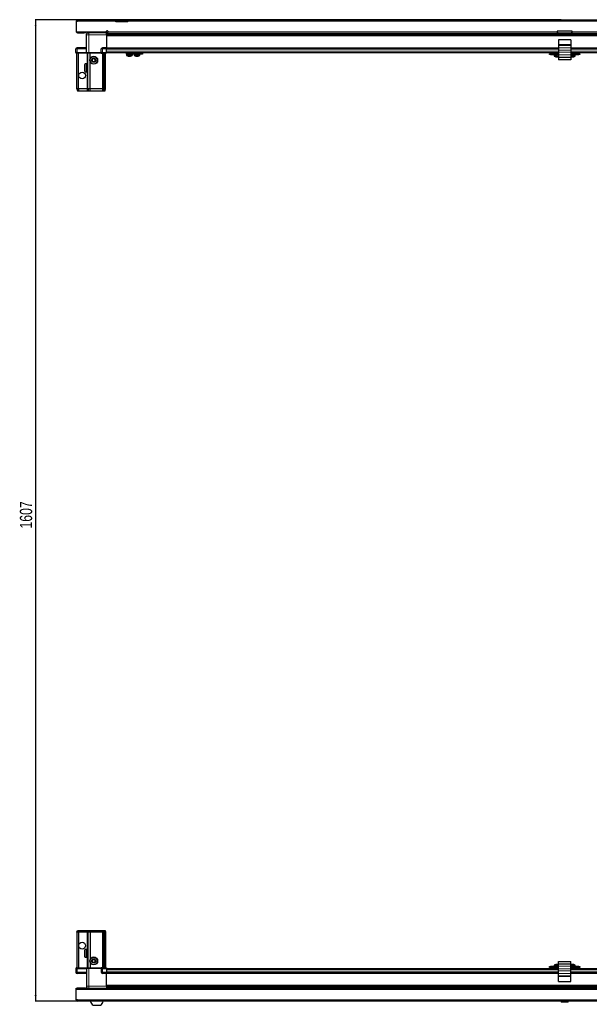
# Model space of a CAD drawing. Header units: millimetres. Extents: x 1132 to 6626, y -894 to 2183.
# Drawn here: x 1220 to 2154, y -894 to 720 of the extents above; entities that cross this region are included whole.
import ezdxf

# ---------------------------------------------------------------- set-up
doc = ezdxf.new("R2010")
doc.units = ezdxf.units.MM
doc.layers.add('FORMAT', color=7, linetype='Continuous')
doc.styles.add('SLDTEXTSTYLE0', font='TXT', dxfattribs={"width": 0.75})
doc.dimstyles.new('SLDDIMSTYLE0', dxfattribs={"dimtxt": 20, "dimasz": 10, "dimexe": 0, "dimexo": 0.0625, "dimgap": 5, "dimtad": 2, "dimdec": 1, "dimrnd": 1e-09, "dimzin": 12, "dimdsep": 46, "dimtxsty": 'SLDTEXTSTYLE0', "dimsah": 1, "dimcen": 0.09, "dimadec": 0, "dimazin": 3, "dimtfac": 1, "dimtofl": 0, "dimtmove": 0, "dimatfit": 3, "dimfxl": 0, "dimfrac": 2, "dimtolj": 1, "dimtzin": 12, "dimarcsym": 0})

# ---------------------------------------------------------------- blocks, each defined once
blk = doc.blocks.new('_D_10')
at = {"layer": 'FORMAT'}
for p, q in [((2106.7, 719.6), (1245.5, 719.6)), ((1246.5, 719.6), (1246.5, -887.4)), ((1315.1, -887.4), (1245.5, -887.4))]:
    blk.add_line(p, q, dxfattribs=at)
for points in [[(1246.5, 719.6), (1244.9, 709.6), (1248, 709.6)], [(1246.5, -887.4), (1248, -877.4), (1244.9, -877.4)]]:
    blk.add_solid(points, dxfattribs=at)
at = {"layer": 'FORMAT', "insert": (1220.7, -113.5), "char_height": 20, "attachment_point": 1, "rotation": 90, "style": 'SLDTEXTSTYLE0'}
blk.add_mtext('1607', dxfattribs=at)

msp = doc.modelspace()

# ---------------------------------------------------------------- linework, layer by layer
at = {"color": 7, "linetype": 'Continuous', "lineweight": 25}
for p, q in [((1313.99, 717.2), (1312.99, 717.2)), ((1312.99, 717.2), (1312.99, 716.3)), ((1312.99, 716.3), (1312.99, 699.8)), ((1313.99, 716.3), (1312.99, 716.3)), ((1313.99, 717.2), (1313.99, 716.3)), ((1314.59, 719.3), (1377.49, 719.3)), ((1337.85, 719.6), (1337.85, 719.3)), ((1337.85, 719.6), (1349.42, 719.6)), ((1349.42, 719.3), (1349.42, 719.6)), ((1377.49, 717.2), (1377.49, 719.3)), ((1377.49, 719.3), (1387.49, 719.3)), ((1387.49, 717.8), (1377.49, 717.8)), ((1377.49, 716.3), (1377.49, 717.2)), ((1397.49, 716.3), (1377.49, 716.3)), ((1387.49, 719.3), (1397.49, 719.3)), ((1397.49, 717.8), (1387.49, 717.8)), ((1397.49, 719.3), (1397.49, 717.2)), ((1397.49, 719.3), (2827.49, 719.3)), ((1397.49, 716.3), (1397.49, 717.2)), ((2106.7, 719.6), (2106.7, 719.3)), ((2106.7, 719.6), (2118.27, 719.6)), ((2118.27, 719.3), (2118.27, 719.6)), ((1312.99, 699.8), (1362.49, 699.8)), ((1315.09, 698.3), (1325.99, 698.3)), ((1327.99, 698.3), (1325.99, 698.3)), ((1327.99, 699.8), (1327.99, 698.3)), ((1329.49, 665.8), (1329.49, 694.8)), ((1333.24, 699.8), (1333.24, 698.3)), ((1362.49, 698.3), (1333.49, 698.3)), ((1359.74, 698.3), (1359.74, 699.8)), ((1362.49, 699.8), (1362.49, 700.65)), ((1362.49, 699.8), (1362.49, 698.3)), ((1362.49, 697.65), (1386.37, 697.65)), ((2862.49, 695.86), (1362.49, 695.86)), ((2862.49, 695.82), (1362.49, 695.82)), ((1362.49, 694.8), (1362.49, 673.8)), ((1364.49, 700.65), (1364.49, 699.9)), ((1364.49, 697.8), (1364.49, 699.9)), ((1364.49, 697.8), (2099.99, 697.8)), ((1380.99, 697.8), (1380.99, 697.65)), ((1381.15, 697.8), (1381.15, 697.65)), ((1381.36, 697.8), (1381.36, 697.65)), ((1381.91, 697.8), (1381.91, 697.65)), ((1382.32, 697.8), (1382.32, 697.65)), ((1383.21, 697.8), (1383.21, 697.65)), ((1383.79, 697.8), (1383.79, 697.65)), ((1384.93, 697.8), (1384.93, 697.65)), ((1385.63, 697.8), (1385.63, 697.65)), ((1386.37, 697.65), (1386.91, 697.65)), ((1386.91, 697.8), (1386.91, 697.65)), ((1386.91, 697.65), (1387.64, 697.65)), ((1386.91, 697.65), (1386.91, 697.65)), ((1387.09, 697.8), (1387.09, 697.65)), ((1387.59, 697.8), (1387.59, 697.65)), ((1387.64, 697.8), (1387.64, 697.65)), ((1387.64, 697.65), (1388.61, 697.65)), ((1387.64, 697.65), (1387.64, 697.65)), ((1388.61, 697.65), (2836.37, 697.65)), ((1388.93, 697.8), (1388.93, 697.65)), ((1388.95, 697.8), (1388.95, 697.65)), ((1389.64, 697.8), (1389.64, 697.65)), ((1390.82, 697.8), (1390.82, 697.65)), ((1391.43, 697.8), (1391.43, 697.65)), ((1392.38, 697.8), (1392.38, 697.65)), ((1392.84, 697.8), (1392.84, 697.65)), ((1393.47, 697.8), (1393.47, 697.65)), ((1393.72, 697.8), (1393.72, 697.65)), ((1393.96, 697.8), (1393.96, 697.65)), ((1393.99, 697.8), (1393.99, 697.65)), ((2124.99, 700.8), (2099.99, 700.8)), ((2099.99, 700.8), (2099.99, 699.9)), ((2099.99, 699.9), (2099.99, 697.8)), ((2121.99, 697.8), (2102.99, 697.8)), ((2124.99, 699.9), (2124.99, 700.8)), ((2124.99, 697.8), (2124.99, 699.9)), ((2124.99, 697.8), (2860.49, 697.8)), ((2122.49, 686.75), (2102.49, 686.75)), ((2102.49, 686.75), (2102.49, 679.02)), ((2102.49, 679.02), (2102.49, 677.58)), ((2122.49, 686.75), (2122.49, 679.02)), ((2122.49, 679.02), (2122.49, 677.58)), ((1312.49, 665.8), (1312.49, 671.8)), ((1312.49, 665.8), (1312.49, 665.46)), ((1312.49, 665.8), (1312.49, 665.8)), ((1312.49, 665.8), (1312.49, 665.46)), ((1314.49, 665.8), (1312.49, 665.8)), ((1312.49, 665.46), (1312.99, 664.6)), ((1312.49, 665.46), (1312.99, 664.6)), ((1312.99, 664.6), (1314.49, 664.6)), ((1313.99, 606.3), (1313.99, 664.6)), ((1329.49, 673.8), (1314.49, 673.8)), ((1314.49, 665.8), (1329.29, 665.8)), ((1329.29, 664.6), (1314.49, 664.6)), ((1316.49, 606.3), (1316.49, 664.6)), ((1329.29, 665.8), (1329.49, 665.8)), ((1329.49, 664.6), (1329.29, 664.6)), ((1329.49, 665.8), (1329.49, 664.6)), ((1329.49, 665.8), (1333.49, 665.8)), ((1333.49, 664.6), (1329.49, 664.6)), ((1331.99, 606.3), (1331.99, 664.6)), ((1333.49, 665.8), (1353.79, 665.8)), ((1353.79, 664.6), (1333.49, 664.6)), ((1335.49, 655.8), (1335.49, 664.6)), ((1353.79, 665.8), (1353.99, 665.8)), ((1353.99, 664.6), (1353.79, 664.6)), ((1353.99, 665.8), (1353.99, 671.8)), ((1353.99, 665.8), (1353.99, 664.6)), ((1355.99, 665.8), (1353.99, 665.8)), ((1353.99, 665.8), (1355.99, 665.8)), ((1353.99, 664.6), (1354.67, 664.6)), ((1362.49, 664.6), (1354.67, 664.6)), ((1362.49, 673.8), (1355.99, 673.8)), ((1355.99, 665.8), (1362.49, 665.8)), ((1355.99, 665.46), (1362.49, 665.46)), ((1356.99, 606.3), (1356.99, 664.6)), ((1357.99, 606.3), (1357.99, 664.6)), ((1359.49, 606.3), (1359.49, 664.6)), ((1360.99, 606.3), (1360.99, 664.6)), ((1362.49, 671.8), (1362.49, 673.8)), ((1362.49, 673.15), (2102.49, 673.15)), ((1362.49, 665.8), (1362.49, 671.8)), ((1362.49, 665.95), (2102.49, 665.95)), ((1362.49, 665.8), (1362.49, 665.46)), ((1362.49, 665.46), (1362.49, 664.6)), ((1394.94, 663.45), (1394.94, 665.95)), ((1397.94, 663.45), (1394.94, 663.45)), ((1395.29, 663.45), (1395.29, 661.54)), ((1397.94, 665.95), (1397.94, 663.45)), ((1418.14, 663.45), (1397.94, 663.45)), ((1404.79, 661.54), (1404.79, 663.45)), ((1407.74, 663.45), (1407.74, 661.54)), ((1407.79, 663.45), (1407.79, 661.54)), ((1417.29, 661.54), (1417.29, 663.45)), ((1418.14, 663.45), (1418.14, 665.95)), ((1421.14, 663.45), (1418.14, 663.45)), ((1421.14, 665.95), (1421.14, 663.45)), ((2087.49, 662.45), (2087.49, 663.95)), ((2087.49, 663.95), (2089.49, 663.95)), ((2089.49, 662.45), (2087.49, 662.45)), ((2089.49, 663.95), (2089.49, 662.45)), ((2089.49, 663.95), (2100.74, 663.95)), ((2089.49, 662.45), (2100.74, 662.45)), ((2095.24, 662.45), (2095.24, 660.54)), ((2097.49, 665.95), (2097.49, 663.95)), ((2100.74, 662.45), (2100.74, 663.95)), ((2100.74, 663.95), (2102.49, 663.95)), ((2102.49, 662.45), (2100.74, 662.45)), ((2102.49, 677.58), (2102.49, 673.81)), ((2102.49, 673.81), (2102.49, 669.48)), ((2102.49, 669.48), (2102.49, 666.26)), ((2102.49, 666.26), (2102.49, 661.93)), ((2102.49, 661.93), (2102.49, 657.95)), ((2122.49, 677.58), (2122.49, 673.81)), ((2122.49, 673.81), (2122.49, 669.48)), ((2122.49, 673.15), (2862.49, 673.15)), ((2122.49, 669.48), (2122.49, 666.26)), ((2122.49, 666.26), (2122.49, 661.93)), ((2122.49, 665.95), (2862.49, 665.95)), ((2122.49, 663.95), (2124.24, 663.95)), ((2124.24, 662.45), (2122.49, 662.45)), ((2122.49, 661.93), (2122.49, 657.95)), ((2124.24, 663.95), (2124.24, 662.45)), ((2124.24, 663.95), (2135.49, 663.95)), ((2124.24, 662.45), (2135.49, 662.45)), ((2127.49, 663.95), (2127.49, 665.95)), ((2129.74, 660.54), (2129.74, 662.45)), ((2135.49, 662.45), (2135.49, 663.95)), ((2135.49, 663.95), (2137.49, 663.95)), ((2137.49, 662.45), (2135.49, 662.45)), ((2137.49, 663.95), (2137.49, 662.45)), ((1326.79, 635.1), (1326.79, 646.5)), ((1330.49, 647.3), (1327.59, 647.3)), ((1329.99, 647.2), (1330.49, 647.2)), ((1329.99, 647.2), (1329.99, 647.04)), ((1329.99, 647.04), (1330.49, 647.04)), ((1329.99, 646.55), (1330.49, 646.55)), ((1329.99, 646.55), (1329.99, 646.17)), ((1329.99, 646.17), (1330.49, 646.17)), ((1330.49, 647.2), (1330.49, 647.3)), ((1330.49, 647.04), (1330.49, 647.2)), ((1330.49, 646.55), (1330.49, 647.04)), ((1330.49, 646.17), (1330.49, 646.55)), ((1330.49, 645.33), (1330.49, 646.17)), ((1335.49, 606.3), (1335.49, 650.8)), ((2122.49, 657.95), (2102.49, 657.95)), ((2102.49, 657.95), (2102.49, 653.95)), ((2122.49, 653.95), (2102.49, 653.95)), ((2122.49, 659.15), (2122.74, 659.07)), ((2122.49, 657.95), (2122.49, 653.95)), ((1327.59, 634.3), (1330.49, 634.3)), ((1329.99, 645.33), (1330.49, 645.33)), ((1329.99, 645.33), (1329.99, 644.78)), ((1329.99, 644.78), (1330.49, 644.78)), ((1329.99, 643.67), (1330.49, 643.67)), ((1329.99, 643.67), (1329.99, 642.99)), ((1329.99, 642.99), (1330.49, 642.99)), ((1329.99, 641.73), (1330.49, 641.73)), ((1329.99, 641.73), (1329.99, 641)), ((1329.99, 641.43), (1330.49, 641.43)), ((1329.99, 641), (1330.49, 641)), ((1329.99, 639.7), (1330.49, 639.7)), ((1329.99, 639.7), (1329.99, 638.98)), ((1329.99, 639.57), (1330.49, 639.57)), ((1329.99, 638.98), (1330.49, 638.98)), ((1329.99, 637.77), (1330.49, 637.77)), ((1329.99, 637.77), (1329.99, 637.14)), ((1329.99, 637.14), (1330.49, 637.14)), ((1329.99, 636.14), (1330.49, 636.14)), ((1329.99, 636.14), (1329.99, 635.66)), ((1329.99, 635.66), (1330.49, 635.66)), ((1329.99, 634.97), (1330.49, 634.97)), ((1329.99, 634.97), (1329.99, 634.68)), ((1329.99, 634.68), (1330.49, 634.68)), ((1329.99, 634.37), (1330.49, 634.37)), ((1329.99, 634.37), (1329.99, 634.3)), ((1329.99, 634.3), (1330.49, 634.3)), ((1330.49, 644.78), (1330.49, 645.33)), ((1330.59, 645.2), (1330.49, 645.2)), ((1330.49, 643.67), (1330.49, 644.78)), ((1330.49, 642.99), (1330.49, 643.67)), ((1330.49, 641.73), (1330.49, 642.99)), ((1330.49, 641.43), (1330.49, 641.73)), ((1330.49, 639.7), (1330.49, 641)), ((1330.49, 638.98), (1330.49, 639.57)), ((1330.49, 637.77), (1330.49, 638.98)), ((1330.49, 637.14), (1330.49, 637.77)), ((1330.49, 636.14), (1330.49, 637.14)), ((1330.49, 636.4), (1330.59, 636.4)), ((1330.49, 635.66), (1330.49, 636.14)), ((1330.49, 634.97), (1330.49, 635.66)), ((1330.49, 634.68), (1330.49, 634.97)), ((1330.49, 634.37), (1330.49, 634.68)), ((1330.49, 634.3), (1330.49, 634.37)), ((1330.49, 634.3), (1330.49, 634.3)), ((1330.59, 643.69), (1330.59, 645.2)), ((1330.59, 636.4), (1330.59, 643.69)), ((1331.47, 644.11), (1330.99, 644.8)), ((1330.99, 636.8), (1330.99, 644.8)), ((1330.99, 636.8), (1331.47, 637.49)), ((1331.96, 644.8), (1331.47, 644.11)), ((1331.47, 637.49), (1331.47, 644.11)), ((1331.47, 637.49), (1331.96, 636.8)), ((1331.99, 644.8), (1331.96, 644.8)), ((1331.96, 636.8), (1331.96, 644.8)), ((1331.96, 636.8), (1331.99, 636.8)), ((1313.99, 606.3), (1314.79, 603.3)), ((1316.49, 606.3), (1313.99, 606.3)), ((1314.79, 603.3), (1316.64, 603.3)), ((1330.99, 606.3), (1316.49, 606.3)), ((1316.49, 606.3), (1316.64, 603.3)), ((1316.64, 603.3), (1330.99, 603.3)), ((1331.99, 606.3), (1330.99, 606.3)), ((1330.99, 603.3), (1332.79, 603.3)), ((1335.49, 606.3), (1331.99, 606.3)), ((1331.99, 606.3), (1332.79, 603.3)), ((1332.79, 603.3), (1335.82, 603.3)), ((1355.99, 606.3), (1335.49, 606.3)), ((1335.82, 603.3), (1335.49, 606.3)), ((1335.82, 603.3), (1355.99, 603.3)), ((1356.99, 606.3), (1355.99, 606.3)), ((1355.99, 603.3), (1357.79, 603.3)), ((1357.99, 606.3), (1356.99, 606.3)), ((1357.79, 603.3), (1356.99, 606.3)), ((1357.79, 603.3), (1358.53, 603.3)), ((1359.49, 606.3), (1357.99, 606.3)), ((1358.53, 603.3), (1357.99, 606.3)), ((1358.53, 603.3), (1359.03, 603.3)), ((1359.03, 603.3), (1359.49, 606.3)), ((1359.03, 603.3), (1360.18, 603.3)), ((1360.99, 606.3), (1359.49, 606.3)), ((1360.18, 603.3), (1360.99, 606.3)), ((1313.99, -774.4), (1314.79, -771.4)), ((1313.99, -774.4), (1313.99, -832.7)), ((1316.49, -774.4), (1313.99, -774.4)), ((1314.79, -771.4), (1316.64, -771.4)), ((1316.49, -774.4), (1316.64, -771.4)), ((1330.99, -774.4), (1316.49, -774.4)), ((1316.49, -774.4), (1316.49, -832.7)), ((1316.64, -771.4), (1330.99, -771.4)), ((1330.99, -771.4), (1332.79, -771.4)), ((1331.99, -774.4), (1330.99, -774.4)), ((1331.99, -774.4), (1332.79, -771.4)), ((1335.49, -774.4), (1331.99, -774.4)), ((1331.99, -774.4), (1331.99, -832.7)), ((1332.79, -771.4), (1335.82, -771.4)), ((1335.82, -771.4), (1335.49, -774.4)), ((1335.49, -774.4), (1335.49, -818.9)), ((1355.99, -774.4), (1335.49, -774.4)), ((1335.82, -771.4), (1355.99, -771.4)), ((1355.99, -771.4), (1357.79, -771.4)), ((1356.99, -774.4), (1355.99, -774.4)), ((1357.79, -771.4), (1356.99, -774.4)), ((1356.99, -774.4), (1356.99, -832.7)), ((1357.99, -774.4), (1356.99, -774.4)), ((1357.79, -771.4), (1358.53, -771.4)), ((1358.53, -771.4), (1357.99, -774.4)), ((1357.99, -774.4), (1357.99, -832.7)), ((1359.49, -774.4), (1357.99, -774.4)), ((1358.53, -771.4), (1359.03, -771.4)), ((1359.03, -771.4), (1360.18, -771.4)), ((1359.03, -771.4), (1359.49, -774.4)), ((1360.99, -774.4), (1359.49, -774.4)), ((1359.49, -774.4), (1359.49, -832.7)), ((1360.18, -771.4), (1360.99, -774.4)), ((1360.99, -774.4), (1360.99, -832.7)), ((1326.79, -814.6), (1326.79, -803.2)), ((1329.99, -802.4), (1327.59, -802.4)), ((1329.99, -802.4), (1329.99, -802.41)), ((1329.99, -802.41), (1330.49, -802.41)), ((1329.99, -802.6), (1330.49, -802.6)), ((1329.99, -802.6), (1329.99, -802.81)), ((1329.99, -802.81), (1330.49, -802.81)), ((1329.99, -803.39), (1330.49, -803.39)), ((1329.99, -803.39), (1329.99, -803.82)), ((1329.99, -803.82), (1330.49, -803.82)), ((1329.99, -804.72), (1330.49, -804.72)), ((1329.99, -804.72), (1329.99, -805.32)), ((1329.99, -805.32), (1330.49, -805.32)), ((1329.99, -806.47), (1330.49, -806.47)), ((1329.99, -806.47), (1329.99, -807.17)), ((1330.49, -802.6), (1330.49, -802.41)), ((1330.49, -802.81), (1330.49, -802.6)), ((1330.49, -803.39), (1330.49, -802.81)), ((1330.49, -803.82), (1330.49, -803.39)), ((1330.49, -804.72), (1330.49, -803.82)), ((1330.59, -804.5), (1330.49, -804.5)), ((1330.49, -805.32), (1330.49, -804.72)), ((1330.49, -806.47), (1330.49, -805.32)), ((1330.49, -807.17), (1330.49, -806.47)), ((1330.59, -813.3), (1330.59, -804.5)), ((1331.47, -805.59), (1330.99, -804.9)), ((1330.99, -812.9), (1330.99, -804.9)), ((1331.96, -804.9), (1331.47, -805.59)), ((1331.47, -812.21), (1331.47, -805.59)), ((1331.99, -804.9), (1331.96, -804.9)), ((1331.96, -812.9), (1331.96, -804.9)), ((1327.59, -815.4), (1329.99, -815.4)), ((1329.99, -807.17), (1330.49, -807.17)), ((1329.99, -808.45), (1330.49, -808.45)), ((1329.99, -808.45), (1329.99, -809.19)), ((1329.99, -808.6), (1330.49, -808.6)), ((1329.99, -809.1), (1330.49, -809.1)), ((1329.99, -809.19), (1330.49, -809.19)), ((1329.99, -810.47), (1330.49, -810.47)), ((1329.99, -810.47), (1329.99, -811.18)), ((1329.99, -811.18), (1330.49, -811.18)), ((1329.99, -812.35), (1330.49, -812.35)), ((1329.99, -812.35), (1329.99, -812.95)), ((1329.99, -812.95), (1330.49, -812.95)), ((1329.99, -813.88), (1330.49, -813.88)), ((1329.99, -813.88), (1329.99, -814.32)), ((1329.99, -814.32), (1330.49, -814.32)), ((1329.99, -814.93), (1330.49, -814.93)), ((1329.99, -814.93), (1329.99, -815.17)), ((1329.99, -815.17), (1330.49, -815.17)), ((1329.99, -815.39), (1330.49, -815.39)), ((1329.99, -815.39), (1329.99, -815.4)), ((1329.99, -815.4), (1330.49, -815.4)), ((1330.49, -808.45), (1330.49, -807.17)), ((1330.49, -808.6), (1330.49, -808.45)), ((1330.49, -809.19), (1330.49, -809.1)), ((1330.49, -810.47), (1330.49, -809.19)), ((1330.49, -811.18), (1330.49, -810.47)), ((1330.49, -812.35), (1330.49, -811.18)), ((1330.49, -812.95), (1330.49, -812.35)), ((1330.49, -813.88), (1330.49, -812.95)), ((1330.49, -813.3), (1330.59, -813.3)), ((1330.49, -814.32), (1330.49, -813.88)), ((1330.49, -814.93), (1330.49, -814.32)), ((1330.49, -815.17), (1330.49, -814.93)), ((1330.49, -815.39), (1330.49, -815.17)), ((1330.49, -815.4), (1330.49, -815.39)), ((1330.99, -812.9), (1331.47, -812.21)), ((1331.47, -812.21), (1331.96, -812.9)), ((1331.96, -812.9), (1331.99, -812.9)), ((2102.49, -822.05), (2122.49, -822.05)), ((2102.49, -826.05), (2102.49, -822.05)), ((2122.49, -826.05), (2122.49, -822.05)), ((1312.99, -832.7), (1312.49, -833.57)), ((1312.49, -833.9), (1312.49, -833.57)), ((1312.49, -833.9), (1314.49, -833.9)), ((1312.49, -833.9), (1312.49, -839.9)), ((1314.49, -832.7), (1312.99, -832.7)), ((1314.49, -832.7), (1329.29, -832.7)), ((1329.29, -833.9), (1314.49, -833.9)), ((1314.49, -833.9), (1329.29, -833.9)), ((1329.29, -832.7), (1329.49, -832.7)), ((1329.49, -833.9), (1329.29, -833.9)), ((1329.49, -833.9), (1329.49, -832.7)), ((1329.49, -832.7), (1333.49, -832.7)), ((1333.49, -833.9), (1329.49, -833.9)), ((1329.49, -833.9), (1329.49, -862.9)), ((1333.49, -832.7), (1353.79, -832.7)), ((1353.79, -833.9), (1333.49, -833.9)), ((1335.49, -823.9), (1335.49, -832.7)), ((1353.79, -832.7), (1353.99, -832.7)), ((1353.99, -833.9), (1353.79, -833.9)), ((1353.99, -833.9), (1353.99, -832.7)), ((1354.67, -832.7), (1353.99, -832.7)), ((1353.99, -833.9), (1355.99, -833.9)), ((1353.99, -833.9), (1353.99, -839.9)), ((1354.67, -832.7), (1362.49, -832.7)), ((1362.49, -833.57), (1355.99, -833.57)), ((1362.49, -833.9), (1355.99, -833.9)), ((1355.99, -833.9), (1362.49, -833.9)), ((1362.49, -832.7), (1362.49, -833.57)), ((1362.49, -833.57), (1362.49, -833.57)), ((1362.49, -833.9), (1362.49, -833.57)), ((1362.49, -833.9), (1362.49, -833.9)), ((1362.49, -833.9), (1362.49, -839.9)), ((2102.49, -834.05), (1362.49, -834.05)), ((2087.49, -832.05), (2087.49, -830.55)), ((2087.49, -830.55), (2089.49, -830.55)), ((2089.49, -832.05), (2087.49, -832.05)), ((2089.49, -830.55), (2089.49, -832.05)), ((2100.74, -830.55), (2089.49, -830.55)), ((2100.74, -832.05), (2089.49, -832.05)), ((2095.24, -828.65), (2095.24, -830.55)), ((2097.49, -832.05), (2097.49, -834.05)), ((2100.74, -832.05), (2100.74, -830.55)), ((2100.74, -830.55), (2102.49, -830.55)), ((2102.49, -832.05), (2100.74, -832.05)), ((2101.16, -827.07), (2101.16, -827.07)), ((2102.49, -826.05), (2122.49, -826.05)), ((2102.49, -830.03), (2102.49, -826.05)), ((2102.49, -834.36), (2102.49, -830.03)), ((2102.49, -837.59), (2102.49, -834.36)), ((2102.49, -841.91), (2102.49, -837.59)), ((2122.49, -830.03), (2122.49, -826.05)), ((2122.49, -834.36), (2122.49, -830.03)), ((2122.49, -830.55), (2124.24, -830.55)), ((2124.24, -832.05), (2122.49, -832.05)), ((2862.49, -834.05), (2122.49, -834.05)), ((2122.49, -837.59), (2122.49, -834.36)), ((2122.49, -841.91), (2122.49, -837.59)), ((2124.24, -830.55), (2124.24, -832.05)), ((2135.49, -830.55), (2124.24, -830.55)), ((2135.49, -832.05), (2124.24, -832.05)), ((2126.16, -827.07), (2126.16, -827.07)), ((2127.49, -834.05), (2127.49, -832.05)), ((2129.74, -830.55), (2129.74, -828.65)), ((2135.49, -832.05), (2135.49, -830.55)), ((2135.49, -830.55), (2137.49, -830.55)), ((2137.49, -832.05), (2135.49, -832.05)), ((2137.49, -830.55), (2137.49, -832.05)), ((1329.49, -841.9), (1314.49, -841.9)), ((1362.49, -841.9), (1355.99, -841.9)), ((1362.49, -839.9), (1362.49, -841.9)), ((2102.49, -841.25), (1362.49, -841.25)), ((1362.49, -862.9), (1362.49, -841.9)), ((2102.49, -845.68), (2102.49, -841.91)), ((2102.49, -847.13), (2102.49, -845.68)), ((2102.49, -854.85), (2102.49, -847.13)), ((2102.49, -854.85), (2122.49, -854.85)), ((2862.49, -841.25), (2122.49, -841.25)), ((2122.49, -845.68), (2122.49, -841.91)), ((2122.49, -847.13), (2122.49, -845.68)), ((2122.49, -854.85), (2122.49, -847.13)), ((1312.99, -865.9), (2911.99, -865.9)), ((1312.99, -868), (1312.99, -865.9)), ((1312.99, -885.3), (1312.99, -868)), ((1327.99, -865.8), (1315.09, -865.8)), ((1327.99, -865.8), (1327.99, -865.9)), ((1362.49, -863.92), (2862.49, -863.92)), ((1362.49, -863.96), (2862.49, -863.96)), ((1386.37, -865.75), (1362.49, -865.75)), ((1380.99, -865.9), (1380.99, -865.75)), ((1381.03, -865.9), (1381.03, -865.75)), ((1381.3, -865.9), (1381.3, -865.75)), ((1381.56, -865.9), (1381.56, -865.75)), ((1382.21, -865.9), (1382.21, -865.75)), ((1382.67, -865.9), (1382.67, -865.75)), ((1383.64, -865.9), (1383.64, -865.75)), ((1384.26, -865.9), (1384.26, -865.75)), ((1385.45, -865.9), (1385.45, -865.75)), ((1386.11, -865.9), (1386.11, -865.75)), ((1386.16, -865.9), (1386.16, -865.75)), ((1387.45, -865.75), (1386.37, -865.75)), ((1388.19, -865.75), (1387.45, -865.75)), ((1387.45, -865.9), (1387.45, -865.75)), ((1387.45, -865.75), (1387.45, -865.75)), ((1387.47, -865.9), (1387.47, -865.75)), ((1387.96, -865.9), (1387.96, -865.75)), ((1388.19, -865.9), (1388.19, -865.75)), ((1388.61, -865.75), (1388.19, -865.75)), ((1388.19, -865.75), (1388.19, -865.75)), ((2836.37, -865.75), (1388.61, -865.75)), ((1389.46, -865.9), (1389.46, -865.75)), ((1390.15, -865.9), (1390.15, -865.75)), ((1391.28, -865.9), (1391.28, -865.75)), ((1391.86, -865.9), (1391.86, -865.75)), ((1392.73, -865.9), (1392.73, -865.75)), ((1393.13, -865.9), (1393.13, -865.75)), ((1393.66, -865.9), (1393.66, -865.75)), ((1393.85, -865.9), (1393.85, -865.75)), ((1393.99, -865.9), (1393.99, -865.75)), ((1315.09, -885.3), (1312.99, -885.3)), ((1315.09, -885.3), (1315.09, -887.4)), ((2909.89, -887.4), (1315.09, -887.4)), ((2107.69, -887.4), (2106.7, -888.39)), ((2118.27, -888.39), (2117.29, -887.4)), ((1340.49, -894), (1352.49, -894)), ((2106.7, -888.39), (2106.7, -888.9)), ((2118.27, -888.39), (2106.7, -888.39)), ((2118.27, -888.9), (2106.7, -888.9)), ((2118.27, -888.9), (2118.27, -888.39))]:
    msp.add_line(p, q, dxfattribs=at)
at = {"color": 8, "linetype": 'Continuous', "lineweight": 18}
for p, q in [((1377.49, 717.2), (1313.99, 717.2)), ((1387.49, 717.8), (1387.49, 719.3)), ((2827.49, 717.2), (1397.49, 717.2)), ((1315.09, 699.8), (1315.09, 698.3)), ((1325.99, 698.3), (1325.99, 699.8)), ((1333.49, 694.8), (1362.49, 694.8)), ((1333.49, 665.8), (1333.49, 694.8)), ((1362.49, 698.3), (1364.49, 698.3)), ((2862.49, 697.06), (1362.49, 697.06)), ((1362.49, 694.61), (2862.49, 694.61)), ((1364.49, 699.9), (2099.99, 699.9)), ((2099.99, 698.3), (2101.33, 698.3)), ((2123.65, 698.3), (2124.99, 698.3)), ((2124.99, 699.9), (2860.49, 699.9)), ((2862.49, 693.2), (1362.49, 693.2)), ((2122.49, 679.02), (2102.49, 679.02)), ((1312.49, 671.8), (1314.49, 671.8)), ((1314.49, 673.8), (1314.49, 671.8)), ((1314.49, 665.8), (1314.49, 671.8)), ((1314.49, 671.8), (1329.49, 671.8)), ((1314.49, 665.8), (1314.49, 664.6)), ((1329.29, 664.6), (1329.29, 665.8)), ((1330.99, 644.8), (1330.99, 664.6)), ((1333.49, 665.8), (1333.49, 664.6)), ((1353.79, 664.6), (1353.79, 665.8)), ((1353.99, 671.8), (1355.99, 671.8)), ((1355.99, 671.8), (1355.99, 673.8)), ((1355.99, 671.8), (1362.49, 671.8)), ((1355.99, 665.8), (1355.99, 671.8)), ((1355.99, 665.8), (1355.99, 665.46)), ((1355.99, 606.3), (1355.99, 664.6)), ((1362.49, 673.8), (2102.49, 673.8)), ((1362.49, 671.15), (2102.49, 671.15)), ((1362.49, 667.95), (2102.49, 667.95)), ((2122.49, 677.58), (2102.49, 677.58)), ((2122.49, 673.81), (2102.49, 673.81)), ((2122.49, 669.48), (2102.49, 669.48)), ((2122.49, 666.26), (2102.49, 666.26)), ((2122.49, 661.93), (2102.49, 661.93)), ((2122.49, 673.8), (2862.49, 673.8)), ((2122.49, 671.15), (2862.49, 671.15)), ((2122.49, 667.95), (2862.49, 667.95)), ((1327.59, 634.3), (1327.59, 647.3)), ((1404.79, 661.54), (1395.29, 661.54)), ((1404.59, 661.17), (1395.48, 661.17)), ((1407.79, 661.54), (1407.74, 661.54)), ((1417.29, 661.54), (1407.79, 661.54)), ((1407.98, 661.17), (1407.93, 661.17)), ((1417.09, 661.17), (1407.98, 661.17)), ((2102.49, 660.54), (2095.24, 660.54)), ((2102.49, 660.17), (2095.43, 660.17)), ((2129.74, 660.54), (2122.49, 660.54)), ((2129.54, 660.17), (2122.49, 660.17)), ((1330.99, 606.3), (1330.99, 636.8)), ((1330.99, 606.3), (1330.99, 603.3)), ((1355.99, 603.3), (1355.99, 606.3)), ((1330.99, -774.4), (1330.99, -771.4)), ((1330.99, -774.4), (1330.99, -804.9)), ((1355.99, -771.4), (1355.99, -774.4)), ((1355.99, -774.4), (1355.99, -832.7)), ((1327.59, -815.4), (1327.59, -802.4)), ((1330.99, -812.9), (1330.99, -832.7)), ((1314.49, -833.9), (1314.49, -832.7)), ((1314.49, -833.9), (1314.49, -839.9)), ((1329.29, -833.9), (1329.29, -832.7)), ((1333.49, -833.9), (1333.49, -832.7)), ((1333.49, -833.9), (1333.49, -862.9)), ((1353.79, -833.9), (1353.79, -832.7)), ((1355.99, -833.9), (1355.99, -833.57)), ((1355.99, -833.9), (1355.99, -839.9)), ((1362.49, -833.9), (1362.49, -833.57)), ((2102.49, -836.05), (1362.49, -836.05)), ((2095.24, -828.65), (2099.99, -828.65)), ((2095.43, -828.28), (2099.99, -828.28)), ((2099.99, -828.28), (2102.49, -828.28)), ((2099.99, -828.65), (2102.49, -828.65)), ((2102.49, -830.03), (2122.49, -830.03)), ((2102.49, -834.36), (2122.49, -834.36)), ((2102.49, -837.59), (2122.49, -837.59)), ((2122.49, -828.28), (2124.99, -828.28)), ((2122.49, -828.65), (2124.99, -828.65)), ((2862.49, -836.05), (2122.49, -836.05)), ((2124.99, -828.28), (2129.54, -828.28)), ((2124.99, -828.65), (2129.74, -828.65)), ((1312.49, -839.9), (1314.49, -839.9)), ((1314.49, -839.9), (1329.49, -839.9)), ((1314.49, -841.9), (1314.49, -839.9)), ((1353.99, -839.9), (1355.99, -839.9)), ((1355.99, -839.9), (1362.49, -839.9)), ((1355.99, -839.9), (1355.99, -841.9)), ((2102.49, -839.25), (1362.49, -839.25)), ((2102.49, -841.9), (1362.49, -841.9)), ((2102.49, -841.91), (2122.49, -841.91)), ((2102.49, -845.68), (2122.49, -845.68)), ((2102.49, -847.13), (2122.49, -847.13)), ((2862.49, -839.25), (2122.49, -839.25)), ((2862.49, -841.9), (2122.49, -841.9)), ((2911.99, -868), (1312.99, -868)), ((1315.09, -865.9), (1315.09, -865.8)), ((1333.49, -862.9), (1362.49, -862.9)), ((1362.49, -861.3), (2862.49, -861.3)), ((2862.49, -862.72), (1362.49, -862.72)), ((1362.49, -865.17), (2862.49, -865.17)), ((2909.89, -885.3), (1315.09, -885.3))]:
    msp.add_line(p, q, dxfattribs=at)
at = {"color": 7, "linetype": 'Continuous', "lineweight": 25, "flags": 128}
for points in [[(2102.49, -827.25), (2102.48, -827.25), (2102.17, -827.15)], [(2122.84, -827.15), (2122.52, -827.24), (2122.49, -827.25)], [(1315.09, -865.8), (1314.68, -865.84), (1314.45, -865.9)]]:
    msp.add_lwpolyline(points, dxfattribs=at)
at = {"color": 7, "linetype": 'Continuous', "lineweight": 25}
for centre, radius in [((1341.49, 653.3), 6.5), ((1341.49, 653.3), 3.46), ((1322.49, 628.3), 5.5), ((1322.49, -796.4), 5.5), ((1341.49, -821.4), 6.5), ((1341.49, -821.4), 3.46)]:
    msp.add_circle(centre, radius, dxfattribs=at)
at = {"color": 8, "linetype": 'Continuous', "lineweight": 18}
for centre in [(1341.49, 653.3), (1341.49, -821.4)]:
    msp.add_circle(centre, 5.7, dxfattribs=at)
at = {"color": 7, "linetype": 'Continuous', "lineweight": 25}
for centre, radius, start, end in [((1315.09, 700.4), 2.1, 196.60155, 270), ((1363.49, 700.65), 1, 0, 180), ((2102.99, 700.8), 3, 180, 270), ((2121.99, 700.8), 3, 270, 360), ((1314.49, 671.8), 2, 90, 180), ((1355.99, 671.8), 2, 90, 180), ((1327.59, 646.5), 0.8, 90, 180), ((1341.49, 653.3), 2.5, 134.92207, 194.92207), ((1341.49, 653.3), 2.5, 194.92207, 254.92207), ((1341.49, 653.3), 2.5, 74.92207, 134.92207), ((1341.49, 653.3), 2.5, 254.92207, 314.92207), ((1341.49, 653.3), 2.5, 14.92207, 74.92207), ((1341.49, 653.3), 2.5, 314.92207, 14.92207), ((1395.74, 661.54), 0.45, 180, 235.28209), ((1400.04, 667.75), 8, 235.28209, 258.9392), ((1400.04, 667.75), 8, 281.00757, 304.71791), ((1404.34, 661.54), 0.45, 304.71791, 0), ((1408.19, 661.54), 0.45, 180, 235.28209), ((1408.24, 661.54), 0.45, 180, 235.28209), ((1412.49, 667.75), 8, 235.28209, 256.54113), ((1412.54, 667.75), 8, 235.28209, 259.06255), ((1412.54, 667.75), 8, 280.87532, 304.71791), ((1416.84, 661.54), 0.45, 304.71791, 0), ((2095.69, 660.54), 0.45, 180, 235.28209), ((2099.99, 666.75), 8, 235.28209, 259.10263), ((2099.99, 666.75), 8, 280.79755, 288.20996), ((2124.99, 666.75), 8, 286.33055, 304.71791), ((2129.29, 660.54), 0.45, 304.71791, 0), ((1327.59, 635.1), 0.8, 180, 270), ((1330.99, 645.2), 0.4, 180, 270), ((1330.99, 636.4), 0.4, 90, 180), ((1327.59, -803.2), 0.8, 90, 180), ((1330.99, -804.5), 0.4, 180, 270), ((1327.59, -814.6), 0.8, 180, 270), ((1330.99, -813.3), 0.4, 90, 180), ((1341.49, -821.4), 2.5, 147.37605, 207.37605), ((1341.49, -821.4), 2.5, 207.37605, 267.37605), ((1341.49, -821.4), 2.5, 87.37605, 147.37605), ((1341.49, -821.4), 2.5, 267.37605, 327.37605), ((1341.49, -821.4), 2.5, 27.37605, 87.37605), ((1341.49, -821.4), 2.5, 327.37605, 27.37605), ((2095.69, -828.65), 0.45, 124.71791, 180), ((2099.99, -834.85), 8, 105.59831, 124.71791), ((2124.99, -834.85), 8, 55.28209, 74.20809), ((2129.29, -828.65), 0.45, 0, 55.28209), ((1314.49, -839.9), 2, 180, 270), ((1355.99, -839.9), 2, 180, 270), ((1315.09, -885.3), 2.1, 180, 270), ((1315.09, -885.3), 0.6, 180, 270), ((1347.51, -884.38), 11.91, 194.70035, 233.8734), ((1345.46, -884.38), 11.91, 306.1266, 345.29965)]:
    msp.add_arc(centre, radius, start, end, dxfattribs=at)
for centre, start_param, end_param in [((1355.99, 662), 0, 0.7227342), ((1355.99, -830.1), 2.4188584, 3.1415927)]:
    msp.add_ellipse(centre, major_axis=(0, 3.46), ratio=0.5773503, start_param=start_param, end_param=end_param, dxfattribs=at)
for points, knots in [([(1314.61, 719.21), (1314.52, 719.2), (1314.19, 719.15), (1313.7, 718.82), (1313.23, 718.27), (1313.02, 717.69), (1313, 717.32), (1312.99, 717.2)], [0, 0, 0, 0, 0.09796676, 0.35374469, 0.6095195, 0.86529422, 1, 1, 1, 1]), ([(1313.99, 717.2), (1314.03, 717.45), (1314.12, 717.94), (1314.26, 718.59), (1314.39, 719.05), (1314.5, 719.27), (1314.57, 719.29), (1314.59, 719.3)], [0, 0, 0, 0, 0.2302553, 0.4485219, 0.6667858, 0.8850496, 1, 1, 1, 1]), ([(1329.49, 694.8), (1329.54, 695.24), (1329.61, 695.92), (1330.04, 696.73), (1330.5, 697.29), (1331.06, 697.74), (1331.87, 698.18), (1332.55, 698.25), (1332.99, 698.3)], [0, 0, 0, 0, 0.2394568, 0.3683607, 0.5, 0.6316393, 0.7605432, 1, 1, 1, 1]), ([(1333.49, 698.3), (1333.42, 698.3), (1333.29, 698.3), (1333.13, 698.3), (1333.01, 698.3), (1333, 698.3), (1332.99, 698.3)], [0, 0, 0, 0, 0.2493943, 0.5003335, 0.7501667, 1, 1, 1, 1]), ([(1362.49, 694.8), (1362.49, 695.19), (1362.49, 695.98), (1362.49, 697.03), (1362.49, 697.82), (1362.49, 698.24), (1362.49, 698.28), (1362.49, 698.3)], [0, 0, 0, 0, 0.2146939, 0.4293877, 0.6440816, 0.8587754, 1, 1, 1, 1]), ([(1338.7, 654.05), (1339.07, 654.41), (1339.75, 655.09), (1340.43, 655.77), (1340.75, 656.09)], [0, 0, 0, 0, 0.5346859, 1, 1, 1, 1]), ([(1339.44, 651.26), (1339.36, 651.59), (1339.14, 652.39), (1338.89, 653.35), (1338.73, 653.93), (1338.7, 654.05)], [0, 0, 0, 0, 0.36290056, 0.86687533, 1, 1, 1, 1]), ([(1342.23, 650.51), (1341.73, 650.64), (1340.8, 650.89), (1339.88, 651.14), (1339.44, 651.26)], [0, 0, 0, 0, 0.5346859, 1, 1, 1, 1]), ([(1340.75, 656.09), (1341.24, 655.95), (1342.17, 655.7), (1343.1, 655.45), (1343.53, 655.34)], [0, 0, 0, 0, 0.5346859, 1, 1, 1, 1]), ([(1344.28, 652.55), (1343.91, 652.18), (1343.23, 651.5), (1342.55, 650.82), (1342.23, 650.51)], [0, 0, 0, 0, 0.5346859, 1, 1, 1, 1]), ([(1343.53, 655.34), (1343.56, 655.22), (1343.72, 654.64), (1343.98, 653.68), (1344.19, 652.88), (1344.28, 652.55)], [0, 0, 0, 0, 0.1331247, 0.6370994, 1, 1, 1, 1]), ([(1398.54, 659.89), (1398.54, 659.89), (1398.54, 659.89), (1398.4, 659.92), (1398.22, 659.97), (1398.07, 660.03), (1398, 660.06), (1397.99, 660.07), (1397.99, 660.07), (1398, 660.07), (1398.02, 660.07), (1398.09, 660.05), (1398.38, 659.98), (1398.76, 659.91), (1399.17, 659.88), (1399.45, 659.91), (1399.6, 659.97), (1399.71, 660.04), (1399.78, 660.07), (1399.8, 660.07), (1399.83, 660.07), (1399.85, 660.07), (1399.89, 660.06), (1399.99, 660.03), (1400.15, 659.96), (1400.37, 659.9), (1400.67, 659.88), (1401.01, 659.91), (1401.32, 659.96), (1401.56, 660.01), (1401.68, 660.03), (1401.76, 660.05), (1401.81, 660.06), (1401.85, 660.07), (1401.86, 660.07), (1401.87, 660.07), (1401.87, 660.07)], [0, 0, 0, 0, 0.0260981, 0.0798373, 0.1372046, 0.1783571, 0.1990393, 0.2033396, 0.2076895, 0.2107229, 0.2145438, 0.2214795, 0.2486016, 0.3557772, 0.404897, 0.4544227, 0.54605, 0.5914038, 0.5971187, 0.6013251, 0.6043817, 0.6074438, 0.6119905, 0.6242286, 0.6785193, 0.7597502, 0.8043048, 0.8490258, 0.923625, 0.9513598, 0.9687075, 0.9799959, 0.9911421, 0.9954732, 0.998845, 1, 1, 1, 1]), ([(1401.87, 660.07), (1401.88, 660.07), (1401.88, 660.07), (1401.89, 660.06), (1401.84, 660.03), (1401.7, 659.96), (1401.56, 659.91), (1401.51, 659.89), (1401.55, 659.89), (1401.57, 659.9)], [0, 0, 0, 0, 0.0151829, 0.0365363, 0.0956997, 0.3601423, 0.6752387, 0.8745348, 1, 1, 1, 1]), ([(1411.02, 659.89), (1411.03, 659.89), (1411.05, 659.89), (1410.91, 659.94), (1410.75, 660), (1410.63, 660.05), (1410.63, 660.07), (1410.63, 660.07), (1410.65, 660.07), (1410.67, 660.07), (1410.76, 660.05), (1411.1, 659.97), (1411.52, 659.89), (1411.96, 659.89), (1412.18, 659.92), (1412.35, 659.97), (1412.47, 660.03), (1412.55, 660.06), (1412.6, 660.07), (1412.62, 660.07), (1412.64, 660.07), (1412.67, 660.07), (1412.73, 660.05), (1412.86, 659.98), (1413.01, 659.91), (1413.32, 659.88), (1413.7, 659.91), (1414.09, 659.97), (1414.39, 660.04), (1414.5, 660.07), (1414.52, 660.07), (1414.53, 660.07), (1414.54, 660.07), (1414.54, 660.06), (1414.48, 660.03), (1414.3, 659.96), (1414.1, 659.9), (1414.06, 659.9), (1414.05, 659.89)], [0, 0, 0, 0, 0.0283629, 0.0806823, 0.1383562, 0.1672924, 0.1709175, 0.1737955, 0.1766977, 0.1800498, 0.1863992, 0.2130773, 0.319019, 0.3539804, 0.3992833, 0.4476446, 0.4823368, 0.4997721, 0.5033973, 0.5070643, 0.5096216, 0.5128427, 0.5186896, 0.5415539, 0.6319042, 0.6733129, 0.7150637, 0.7923067, 0.8305407, 0.8353583, 0.8389044, 0.8414812, 0.8440625, 0.8478955, 0.8582124, 0.9039802, 0.9724588, 1, 1, 1, 1]), ([(2098.48, 658.89), (2098.48, 658.89), (2098.49, 658.89), (2098.36, 658.93), (2098.17, 658.99), (2098.04, 659.06), (2098.03, 659.07), (2098.03, 659.07), (2098.04, 659.07), (2098.06, 659.07), (2098.11, 659.06), (2098.31, 659.02), (2098.65, 658.94), (2099.07, 658.89), (2099.4, 658.89), (2099.62, 658.94), (2099.78, 659), (2099.89, 659.05), (2099.96, 659.07), (2099.98, 659.07), (2100, 659.07), (2100.03, 659.07), (2100.1, 659.05), (2100.26, 658.97), (2100.44, 658.89), (2100.84, 658.89), (2101.16, 658.92), (2101.48, 658.97), (2101.72, 659.03), (2101.86, 659.06), (2101.91, 659.07), (2101.93, 659.07), (2101.94, 659.07), (2101.95, 659.07), (2101.93, 659.05), (2101.78, 658.98), (2101.59, 658.92), (2101.47, 658.88), (2101.49, 658.89), (2101.49, 658.89)], [0, 0, 0, 0, 0.0107986, 0.0543621, 0.1370986, 0.1577299, 0.1615047, 0.1653161, 0.1678592, 0.1703965, 0.1748191, 0.1884464, 0.2519024, 0.3158484, 0.35385, 0.4061453, 0.4637925, 0.4927153, 0.4963388, 0.4992154, 0.5021163, 0.5054668, 0.5118133, 0.5384791, 0.6443718, 0.679317, 0.724599, 0.772938, 0.8076141, 0.8250414, 0.8286649, 0.8323302, 0.8348863, 0.8381059, 0.84395, 0.8668038, 0.9571124, 0.9985019, 1, 1, 1, 1]), ([(2122.74, 659.07), (2122.74, 659.07), (2122.74, 659.07), (2122.75, 659.07), (2122.81, 659.05), (2123.11, 658.97), (2123.5, 658.89), (2123.76, 658.89), (2123.82, 658.92), (2123.82, 658.97), (2123.81, 659.03), (2123.81, 659.06), (2123.84, 659.07), (2123.85, 659.07), (2123.88, 659.07), (2123.9, 659.07), (2123.98, 659.05), (2124.23, 658.98), (2124.55, 658.91), (2124.98, 658.88), (2125.38, 658.91), (2125.71, 658.97), (2125.96, 659.04), (2126.07, 659.07), (2126.09, 659.07), (2126.11, 659.07), (2126.13, 659.07), (2126.15, 659.06), (2126.18, 659.03), (2126.15, 658.96), (2126.16, 658.9), (2126.28, 658.88), (2126.52, 658.91), (2126.78, 658.96), (2127, 659.01), (2127.1, 659.03), (2127.17, 659.05), (2127.21, 659.06), (2127.23, 659.07), (2127.24, 659.07), (2127.24, 659.07), (2127.24, 659.07)], [0, 0, 0, 0, 0.0019495, 0.0053008, 0.0116486, 0.0383202, 0.144236, 0.1791887, 0.2244806, 0.2728301, 0.3075137, 0.3249448, 0.3285691, 0.3322352, 0.3347919, 0.3380121, 0.3438576, 0.3667163, 0.4570446, 0.4984431, 0.5401837, 0.6174078, 0.6556324, 0.6604488, 0.663994, 0.6665702, 0.6691509, 0.6729829, 0.6832973, 0.7290539, 0.7975158, 0.8350667, 0.8727579, 0.9356307, 0.9590057, 0.9736265, 0.9831404, 0.9925345, 0.9961847, 0.9990266, 1, 1, 1, 1]), ([(1338.6, -821.27), (1338.88, -820.84), (1339.4, -820.02), (1339.92, -819.21), (1340.16, -818.84)], [0, 0, 0, 0, 0.5346859, 1, 1, 1, 1]), ([(1339.93, -823.83), (1339.87, -823.72), (1339.6, -823.19), (1339.14, -822.31), (1338.76, -821.58), (1338.6, -821.27)], [0, 0, 0, 0, 0.1331247, 0.6370994, 1, 1, 1, 1]), ([(1340.16, -818.84), (1340.68, -818.86), (1341.64, -818.91), (1342.6, -818.95), (1343.04, -818.97)], [0, 0, 0, 0, 0.5346859, 1, 1, 1, 1]), ([(1344.37, -821.53), (1344.09, -821.97), (1343.57, -822.78), (1343.06, -823.59), (1342.82, -823.97)], [0, 0, 0, 0, 0.5346859, 1, 1, 1, 1]), ([(1343.04, -818.97), (1343.2, -819.28), (1343.58, -820.01), (1344.04, -820.89), (1344.31, -821.42), (1344.37, -821.53)], [0, 0, 0, 0, 0.3629006, 0.8668753, 1, 1, 1, 1]), ([(1342.82, -823.97), (1342.3, -823.94), (1341.34, -823.9), (1340.38, -823.85), (1339.93, -823.83)], [0, 0, 0, 0, 0.5346859, 1, 1, 1, 1]), ([(2102.24, -827.17), (2102.24, -827.17), (2102.24, -827.17), (2102.21, -827.17), (2102.09, -827.13), (2101.83, -827.07), (2101.52, -827.01), (2101.29, -826.99), (2101.15, -827.01), (2101.16, -827.07), (2101.17, -827.14), (2101.16, -827.16), (2101.14, -827.17), (2101.12, -827.17), (2101.11, -827.18), (2101.08, -827.17), (2101.03, -827.16), (2100.82, -827.11), (2100.56, -827.04), (2100.2, -827), (2099.88, -826.99), (2099.5, -827.03), (2099.2, -827.1), (2098.97, -827.16), (2098.9, -827.17), (2098.88, -827.17), (2098.86, -827.18), (2098.84, -827.17), (2098.82, -827.16), (2098.8, -827.12), (2098.83, -827.05), (2098.79, -826.99), (2098.59, -826.99), (2098.29, -827.04), (2098, -827.1), (2097.8, -827.16), (2097.75, -827.17), (2097.75, -827.17)], [0, 0, 0, 0, 0.0028392, 0.0068323, 0.0178959, 0.0673466, 0.1262697, 0.1635381, 0.201111, 0.28293, 0.3109228, 0.3249617, 0.3307219, 0.3335843, 0.3364739, 0.3389857, 0.3437038, 0.3589427, 0.4317291, 0.4788261, 0.5135617, 0.5573693, 0.6405693, 0.6613161, 0.6651121, 0.6689448, 0.6715022, 0.6740537, 0.6785011, 0.6922047, 0.7560162, 0.8203204, 0.8585349, 0.9111231, 0.9690933, 0.9981781, 1, 1, 1, 1]), ([(2127.24, -827.17), (2127.24, -827.17), (2127.24, -827.17), (2127.21, -827.17), (2127.09, -827.13), (2126.83, -827.07), (2126.52, -827.01), (2126.29, -826.99), (2126.15, -827.01), (2126.16, -827.07), (2126.17, -827.14), (2126.16, -827.16), (2126.14, -827.17), (2126.12, -827.17), (2126.11, -827.18), (2126.08, -827.17), (2126.03, -827.16), (2125.82, -827.11), (2125.56, -827.04), (2125.2, -827), (2124.88, -826.99), (2124.5, -827.03), (2124.2, -827.1), (2123.97, -827.16), (2123.9, -827.17), (2123.88, -827.17), (2123.86, -827.18), (2123.84, -827.17), (2123.82, -827.16), (2123.8, -827.12), (2123.83, -827.05), (2123.79, -826.99), (2123.59, -826.99), (2123.29, -827.04), (2123, -827.1), (2122.8, -827.16), (2122.75, -827.17), (2122.75, -827.17)], [0, 0, 0, 0, 0.0028392, 0.0068323, 0.0178959, 0.0673466, 0.1262697, 0.1635381, 0.201111, 0.28293, 0.3109228, 0.3249617, 0.3307219, 0.3335843, 0.3364739, 0.3389857, 0.3437038, 0.3589427, 0.4317291, 0.4788261, 0.5135617, 0.5573693, 0.6405693, 0.6613161, 0.6651121, 0.6689448, 0.6715022, 0.6740537, 0.6785011, 0.6922047, 0.7560162, 0.8203204, 0.8585349, 0.9111231, 0.9690933, 0.9981781, 1, 1, 1, 1]), ([(1329.49, -862.9), (1329.54, -863.34), (1329.61, -864.02), (1330.04, -864.84), (1330.5, -865.39), (1330.9, -865.75), (1331.16, -865.88), (1331.21, -865.9)], [0, 0, 0, 0, 0.3630185, 0.5584377, 0.7580039, 0.9575702, 1, 1, 1, 1]), ([(1362.49, -862.9), (1362.49, -863.3), (1362.49, -864.09), (1362.49, -865.11), (1362.49, -865.74), (1362.49, -865.89), (1362.49, -865.9)], [0, 0, 0, 0, 0.3255201, 0.6510403, 0.9765604, 1, 1, 1, 1])]:
    msp.add_open_spline(points, degree=3, knots=knots, dxfattribs=at)
at = {"color": 8, "linetype": 'Continuous', "lineweight": 18}
for points in [[(1329.49, 694.8), (1329.55, 694.8), (1329.67, 694.8), (1330.59, 694.8), (1331.92, 694.8), (1332.96, 694.8), (1333.49, 694.8)], [(1329.49, -862.9), (1329.55, -862.9), (1329.67, -862.9), (1330.59, -862.9), (1331.92, -862.9), (1332.96, -862.9), (1333.49, -862.9)]]:
    msp.add_open_spline(points, degree=3, dxfattribs=at)
for points, knots in [([(1333.49, 694.8), (1333.49, 695.24), (1333.49, 695.92), (1333.49, 696.73), (1333.49, 697.29), (1333.49, 697.74), (1333.49, 698.18), (1333.49, 698.25), (1333.49, 698.3)], [0, 0, 0, 0, 0.2394568, 0.3683607, 0.5, 0.6316393, 0.7605432, 1, 1, 1, 1]), ([(1333.49, -862.9), (1333.49, -863.34), (1333.49, -864.02), (1333.49, -864.84), (1333.49, -865.39), (1333.49, -865.75), (1333.49, -865.88), (1333.49, -865.9)], [0, 0, 0, 0, 0.3630185, 0.5584377, 0.7580039, 0.9575702, 1, 1, 1, 1])]:
    msp.add_open_spline(points, degree=3, knots=knots, dxfattribs=at)

# ---------------------------------------------------------------- dimensions: what is measured, and where the dimension line sits
at = {"layer": 'FORMAT'}
dim = msp.add_linear_dim(base=(1246.49, -887.4), p1=(2106.7, 719.6), p2=(1315.09, -887.4), angle=90, dimstyle='SLDDIMSTYLE0', dxfattribs=at)
dim.commit()
dim.dimension.update_dxf_attribs({"geometry": '_D_10', "text_midpoint": (1246.49, -83.9), "dimtype": 160})

doc.saveas('drawing.dxf')
